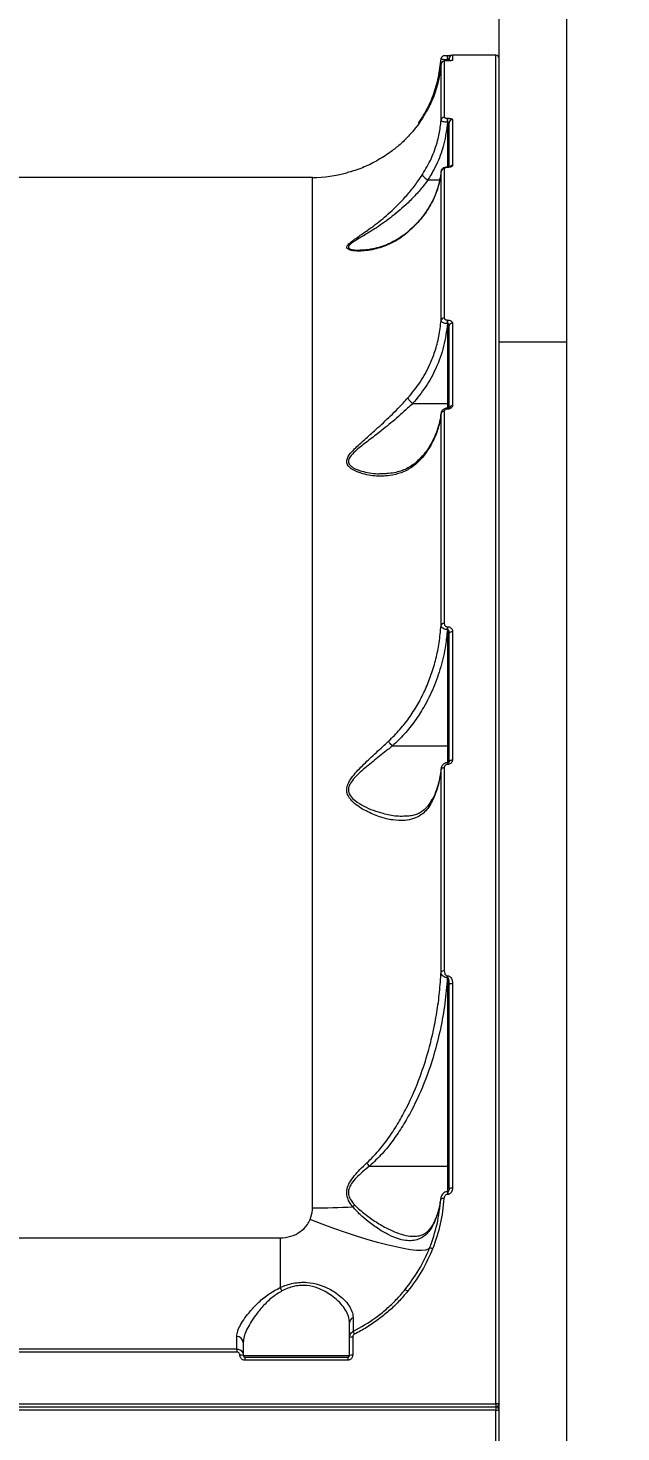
# Model space of a CAD drawing. Header units: millimetres. Extents: x -7735 to 7893, y -6545 to 6034.
# Drawn here: x -1654.5 to -1470.4, y -2176.6 to -1740.5 of the extents above; entities that cross this region are included whole.
import ezdxf

# ---------------------------------------------------------------- set-up
doc = ezdxf.new("R2010")
doc.units = ezdxf.units.MM
for name, color, linetype in [('DIKOM_ОБЪЕКТ', 7, 'Continuous'), ('DIKOM_РАЗМЕР_ЗОНА', 7, 'Continuous'), ('DIKOM_РАЗМЕР_ОБЪЕКТА', 7, 'Continuous')]:
    doc.layers.add(name, color=color, linetype=linetype)
doc.styles.add('style1', font='arial.ttf', dxfattribs={"width": 0.8})
doc.dimstyles.new('1-50', dxfattribs={"dimtxt": 300, "dimasz": 200, "dimexe": 100, "dimexo": 0, "dimgap": 100, "dimtad": 1, "dimtxsty": 'style1', "dimcen": 200, "dimclrd": 7, "dimclre": 7, "dimclrt": 7, "dimadec": 1, "dimazin": 2, "dimtfac": 1, "dimtmove": 0, "dimatfit": 2, "dimfxl": 0, "dimlwd": 25, "dimlwe": 18, "dimarcsym": 0})

# ---------------------------------------------------------------- blocks, each defined once
blk = doc.blocks.new('*D0')
at = {"layer": 'Defpoints', "color": 0, "transparency": 16777216}
for p in [(5893.22, 882.1), (-4595.74, 266.13), (5893.22, -5840.17)]:
    blk.add_point(p, dxfattribs=at)
at = {"layer": 'DIKOM_РАЗМЕР_ОБЪЕКТА', "color": 7, "lineweight": 18, "transparency": 16777216}
for p, q in [((5893.22, 882.1), (5893.22, -5940.17)), ((-4595.74, 266.13), (-4595.74, -5940.17))]:
    blk.add_line(p, q, dxfattribs=at)
at = {"layer": 'DIKOM_РАЗМЕР_ОБЪЕКТА', "color": 7, "lineweight": 25, "transparency": 16777216}
blk.add_line((-4395.74, -5840.17), (5693.22, -5840.17), dxfattribs=at)
at = {"layer": 'DIKOM_РАЗМЕР_ОБЪЕКТА', "color": 7, "transparency": 16777216}
for points in [[(-4395.74, -5806.84), (-4395.74, -5873.51), (-4595.74, -5840.17)], [(5693.22, -5806.84), (5693.22, -5873.51), (5893.22, -5840.17)]]:
    blk.add_solid(points, dxfattribs=at)
at = {"layer": 'DIKOM_РАЗМЕР_ОБЪЕКТА', "color": 7, "transparency": 16777216, "insert": (648.74, -5587), "char_height": 300, "attachment_point": 5, "style": 'style1'}
blk.add_mtext('10450', dxfattribs=at)
blk = doc.blocks.new('*D3')
at = {"layer": 'Defpoints', "color": 0, "transparency": 16777216}
for p in [(-6112.56, 266.13), (7893.22, 266.13), (7893.22, -6445.11)]:
    blk.add_point(p, dxfattribs=at)
at = {"layer": 'DIKOM_РАЗМЕР_ЗОНА', "color": 7, "lineweight": 18, "transparency": 16777216}
for p, q in [((-6112.56, 266.13), (-6112.56, -6545.11)), ((7893.22, 266.13), (7893.22, -6545.11))]:
    blk.add_line(p, q, dxfattribs=at)
at = {"layer": 'DIKOM_РАЗМЕР_ЗОНА', "color": 7, "lineweight": 25, "transparency": 16777216}
blk.add_line((-5912.56, -6445.11), (7693.22, -6445.11), dxfattribs=at)
at = {"layer": 'DIKOM_РАЗМЕР_ЗОНА', "color": 7, "transparency": 16777216}
for points in [[(-5912.56, -6411.77), (-5912.56, -6478.44), (-6112.56, -6445.11)], [(7693.22, -6411.77), (7693.22, -6478.44), (7893.22, -6445.11)]]:
    blk.add_solid(points, dxfattribs=at)
at = {"layer": 'DIKOM_РАЗМЕР_ЗОНА', "color": 7, "transparency": 16777216, "insert": (890.33, -6191.83), "char_height": 300, "attachment_point": 5, "style": 'style1'}
blk.add_mtext('13950', dxfattribs=at)

msp = doc.modelspace()

# ---------------------------------------------------------------- linework, layer by layer
at = {"layer": 'DIKOM_ОБЪЕКТ', "color": 7, "linetype": 'Continuous', "lineweight": 15}
for p, q in [((-1508.19, -1838.097), (-1508.19, -1732.058)), ((-1487.19, -1838.097), (-1487.19, -1732.058)), ((-1524.19, -1749.043), (-1524.223, -1749.043)), ((-1524.223, -1750.378), (-1524.223, -1749.043)), ((-1524.19, -1750.378), (-1524.19, -1749.043)), ((-1509.19, -1748.875), (-1522.69, -1748.875)), ((-1522.69, -1748.875), (-1522.69, -1750.471)), ((-1509.19, -2167.872), (-1509.19, -1748.875)), ((-1526.247, -1769.061), (-1526.247, -1751.67)), ((-1525.25, -1750.747), (-1525.25, -1768.177)), ((-1524.19, -1750.633), (-1524.294, -1750.633)), ((-1524.294, -1750.633), (-1524.294, -1750.637)), ((-1524.19, -1750.637), (-1524.294, -1750.637)), ((-1524.223, -1750.378), (-1524.258, -1750.632)), ((-1524.19, -1750.378), (-1524.223, -1750.378)), ((-1524.19, -1750.632), (-1524.19, -1750.378)), ((-1524.19, -1750.633), (-1524.19, -1750.637)), ((-1523.69, -1750.454), (-1523.69, -1749.875)), ((-1524.245, -1768.48), (-1524.19, -1768.48)), ((-1524.245, -1769.764), (-1524.245, -1768.48)), ((-1524.19, -1769.764), (-1524.245, -1769.764)), ((-1524.19, -1769.764), (-1524.19, -1768.48)), ((-1524.19, -1783.681), (-1524.19, -1769.764)), ((-1523.69, -1783.506), (-1523.69, -1769.889)), ((-1522.69, -1768.936), (-1522.69, -1783.138)), ((-1524.19, -1783.681), (-1524.27, -1783.681)), ((-1524.27, -1783.681), (-1524.27, -1783.764)), ((-1524.19, -1783.764), (-1524.27, -1783.764)), ((-1524.19, -1783.681), (-1524.19, -1783.764)), ((-1566.14, -1786.875), (-1936.24, -1786.875)), ((-1566.14, -2107.027), (-1566.14, -1786.875)), ((-1530.305, -1787.645), (-1526.675, -1787.645)), ((-1526.247, -1831.31), (-1526.247, -1785.024)), ((-1525.25, -1784.175), (-1525.25, -1830.563)), ((-1551.505, -1809.457), (-1551.35, -1809.46)), ((-1524.27, -1831.173), (-1524.19, -1831.173)), ((-1524.27, -1832.303), (-1524.27, -1831.173)), ((-1524.19, -1832.303), (-1524.19, -1831.173)), ((-1524.19, -1832.303), (-1524.27, -1832.303)), ((-1524.19, -1857.104), (-1524.19, -1832.303)), ((-1523.69, -1858.574), (-1523.69, -1832.915)), ((-1522.69, -1832.113), (-1522.69, -1857.833)), ((-1487.19, -1838.097), (-1508.19, -1838.097)), ((-1508.19, -2499.653), (-1508.19, -1838.097)), ((-1487.19, -2499.653), (-1487.19, -1838.097)), ((-1535.078, -1857.104), (-1524.19, -1857.104)), ((-1524.19, -1858.575), (-1524.19, -1857.104)), ((-1526.247, -1926.039), (-1526.247, -1860.208)), ((-1525.25, -1859.525), (-1525.25, -1925.502)), ((-1524.19, -1858.584), (-1524.245, -1858.584)), ((-1524.245, -1858.584), (-1524.245, -1858.846)), ((-1524.19, -1858.846), (-1524.245, -1858.846)), ((-1524.19, -1858.584), (-1524.19, -1858.846)), ((-1524.294, -1926.468), (-1524.19, -1926.468)), ((-1524.294, -1927.368), (-1524.294, -1926.468)), ((-1524.19, -1927.368), (-1524.294, -1927.368)), ((-1524.19, -1927.368), (-1524.19, -1926.468)), ((-1524.19, -1963.522), (-1524.19, -1927.368)), ((-1523.69, -1968.331), (-1523.69, -1928.563)), ((-1522.69, -1927.99), (-1522.69, -1967.853)), ((-1541.35, -1963.522), (-1524.19, -1963.522)), ((-1524.19, -1968.728), (-1524.19, -1963.522)), ((-1526.247, -2033.719), (-1526.247, -1970.68)), ((-1525.25, -1970.242), (-1525.25, -2033.42)), ((-1524.19, -1968.745), (-1524.223, -1968.745)), ((-1524.223, -1968.745), (-1524.223, -1969.269)), ((-1524.19, -1969.269), (-1524.223, -1969.269)), ((-1524.19, -1968.745), (-1524.19, -1969.269)), ((-1537.787, -1985.272), (-1537.588, -1985.275)), ((-1524.312, -2034.894), (-1524.19, -2034.894)), ((-1524.312, -2035.533), (-1524.312, -2034.894)), ((-1524.19, -2035.533), (-1524.312, -2035.533)), ((-1524.19, -2035.533), (-1524.19, -2034.894)), ((-1524.19, -2094.063), (-1524.19, -2035.533)), ((-1523.69, -2101.061), (-1523.69, -2037.574)), ((-1522.69, -2037.261), (-1522.69, -2100.899)), ((-1548.438, -2094.063), (-1524.19, -2094.063)), ((-1524.19, -2102.037), (-1524.19, -2094.063)), ((-1524.19, -2102.012), (-1524.278, -2102.012)), ((-1524.278, -2102.012), (-1524.278, -2102.855)), ((-1524.19, -2102.012), (-1524.19, -2102.855)), ((-1526.366, -2104.088), (-1526.53, -2105.112)), ((-1524.19, -2102.855), (-1524.278, -2102.855)), ((-1926.19, -2116.372), (-1576.19, -2116.372)), ((-1576.19, -2116.372), (-1576.19, -2131.781)), ((-1589.69, -2150.875), (-1589.69, -2147.017)), ((-1587.69, -2148.824), (-1587.69, -2152.875)), ((-1554.69, -2152.875), (-1554.69, -2147.262)), ((-1553.69, -2147.21), (-1553.69, -2152.837)), ((-1672.69, -2150.875), (-1589.69, -2150.875)), ((-1589.69, -2151.834), (-1672.69, -2151.834)), ((-1589.69, -2150.875), (-1589.69, -2151.834)), ((-1587.69, -2152.875), (-1554.69, -2152.875)), ((-1587.19, -2153.375), (-1587.19, -2154.34)), ((-1587.19, -2153.375), (-1555.19, -2153.375)), ((-1555.19, -2154.34), (-1587.19, -2154.34)), ((-1555.19, -2153.375), (-1555.19, -2154.34)), ((-1993.19, -2167.872), (-1509.19, -2167.872)), ((-1993.19, -2168.875), (-1509.19, -2168.875)), ((-1509.19, -2169.877), (-1993.19, -2169.877)), ((-1509.19, -2167.872), (-1509.19, -2168.875)), ((-1509.19, -2168.875), (-1509.19, -2169.877)), ((-1509.19, -2588.875), (-1509.19, -2169.877))]:
    msp.add_line(p, q, dxfattribs=at)
at = {"layer": 'DIKOM_ОБЪЕКТ', "color": 7, "linetype": 'Continuous', "lineweight": 15, "flags": 128}
for points in [[(-1526.247, -1750.003), (-1526.216, -1749.818), (-1526.158, -1749.657)], [(-1523.69, -1857.267), (-1523.7, -1857.235), (-1523.728, -1857.204), (-1523.775, -1857.176), (-1523.837, -1857.152), (-1523.912, -1857.132), (-1523.999, -1857.117), (-1524.093, -1857.107), (-1524.19, -1857.104)], [(-1523.69, -1928.563), (-1523.671, -1928.451), (-1523.614, -1928.344), (-1523.522, -1928.244), (-1523.397, -1928.157), (-1523.246, -1928.086), (-1523.073, -1928.033), (-1522.885, -1928), (-1522.69, -1927.99)], [(-1523.69, -1963.684), (-1523.7, -1963.653), (-1523.728, -1963.622), (-1523.775, -1963.594), (-1523.837, -1963.57), (-1523.912, -1963.55), (-1523.999, -1963.535), (-1524.093, -1963.525), (-1524.19, -1963.522)], [(-1526.247, -1970.68), (-1526.216, -1970.593), (-1526.152, -1970.51), (-1526.055, -1970.434), (-1525.931, -1970.368), (-1525.783, -1970.314), (-1525.616, -1970.274), (-1525.436, -1970.25), (-1525.25, -1970.242)], [(-1523.69, -1968.331), (-1523.671, -1968.238), (-1523.614, -1968.148), (-1523.522, -1968.066), (-1523.397, -1967.993), (-1523.246, -1967.934), (-1523.073, -1967.889), (-1522.885, -1967.862), (-1522.69, -1967.853)], [(-1523.69, -2037.574), (-1523.671, -2037.513), (-1523.614, -2037.454), (-1523.522, -2037.4), (-1523.397, -2037.352), (-1523.246, -2037.314), (-1523.073, -2037.285), (-1522.885, -2037.267), (-1522.69, -2037.261)], [(-1523.69, -2094.225), (-1523.7, -2094.193), (-1523.728, -2094.163), (-1523.775, -2094.135), (-1523.837, -2094.11), (-1523.912, -2094.09), (-1523.999, -2094.075), (-1524.093, -2094.066), (-1524.19, -2094.063)], [(-1529.797, -2119.491), (-1530.274, -2119.905), (-1531.113, -2120.169), (-1532.306, -2120.278), (-1533.839, -2120.233), (-1535.7, -2120.033), (-1537.868, -2119.68), (-1540.323, -2119.178), (-1543.04, -2118.532), (-1545.993, -2117.748), (-1549.153, -2116.834), (-1552.487, -2115.799), (-1555.964, -2114.653), (-1559.549, -2113.408), (-1563.206, -2112.075), (-1566.9, -2110.669)]]:
    msp.add_lwpolyline(points, dxfattribs=at)
at = {"layer": 'DIKOM_ОБЪЕКТ', "color": 7, "linetype": 'Continuous', "lineweight": 15}
for centre, radius, start, end in [((-1522.69, -1749.875), 1, 90, 180), ((-1509.19, -1749.875), 1, 0, 90), ((-1525.252, -1751.745), 0.998, 89.88849, 175.65986), ((-1522.691, -1751.469), 0.997, 89.92622, 114.59243), ((-1525.27, -1769.159), 0.982, 88.81384, 174.30428), ((-1522.714, -1769.913), 0.977, 88.63316, 178.56156), ((-1522.701, -1784.167), 1.03, 89.38299, 141.56835), ((-1566.14, -1746.875), 40, 270, 285.35913), ((-1525.286, -1785.143), 0.968, 87.85684, 172.95885), ((-1525.329, -1831.497), 0.937, 85.1518, 168.48712), ((-1522.779, -1833.026), 0.918, 84.41543, 173.02735), ((-1522.803, -1858.726), 0.9, 82.78485, 170.25457), ((-1525.353, -1860.444), 0.925, 83.58667, 165.19169), ((-1525.4, -1926.418), 0.928, 80.69739, 155.90658), ((-1525.452, -2034.559), 1.157, 79.94498, 133.43089), ((-1522.933, -2102.567), 1.685, 81.70509, 116.68531), ((-1566.022, -1870.566), 236.461, 269.97127, 272.99604), ((-1549.478, -2111.152), 6.107, 125.66319, 133.25102), ((-1525.702, -2106.1), 1.967, 79.88342, 109.29278), ((-1529.953, -2121.866), 2.381, 62.91463, 86.23397), ((-1582.551, -2135.734), 7.489, 22.8429, 31.85507), ((-1539.04, -2135.577), 3.544, 47.18096, 62.56243), ((-1552.93, -2142.829), 1.761, 111.13621, 178.16732), ((-1561.782, -2150.433), 9.571, 25.47767, 31.18116), ((-1589.598, -2148.926), 1.911, 3.05228, 92.75217), ((-1553.941, -2152.079), 4.876, 87.05361, 98.84219), ((-1588.44, -2159.394), 6.562, 83.44244, 92.18804), ((-1553.941, -2159.397), 6.565, 87.81333, 96.55567), ((-1508.967, -2283.761), 115.889, 89.6162, 90.11057), ((-1509.19, -2167.875), 1, 270, 0), ((-1509.19, -2169.875), 1, 0, 90), ((-1508.95, -2060.76), 109.118, 269.87409, 270.39914)]:
    msp.add_arc(centre, radius, start, end, dxfattribs=at)
for points, knots in [([(-1524.223, -1749.043), (-1524.332, -1749.043), (-1524.568, -1749.044), (-1524.901, -1749.05), (-1525.141, -1749.058), (-1525.282, -1749.068), (-1525.39, -1749.08), (-1525.534, -1749.11), (-1525.737, -1749.189), (-1525.981, -1749.359), (-1526.096, -1749.552), (-1526.158, -1749.656)], [0, 0, 0, 0, 0.12575411, 0.27307, 0.43621973, 0.54147109, 0.60550435, 0.65829897, 0.74114292, 0.86021336, 1, 1, 1, 1]), ([(-1523.161, -1749.03), (-1523.27, -1749.033), (-1523.506, -1749.039), (-1523.911, -1749.043), (-1524.165, -1749.043), (-1524.242, -1749.042)], [0, 0, 0, 0, 0.3735613, 0.8105676, 1, 1, 1, 1]), ([(-1526.247, -1751.67), (-1526.471, -1753.457), (-1526.921, -1757.055), (-1528.545, -1761.959), (-1530.953, -1767), (-1533.745, -1771.142), (-1536.928, -1774.704), (-1539.579, -1777.208), (-1541.57, -1778.697), (-1542.533, -1779.417)], [0, 0, 0, 0, 0.1738756, 0.3501421, 0.4880616, 0.6922781, 0.7971178, 0.9019408, 1, 1, 1, 1]), ([(-1529.006, -1762.12), (-1528.879, -1761.789), (-1528.082, -1759.71), (-1526.896, -1755.699), (-1526.466, -1751.926), (-1526.247, -1750.003)], [0, 0, 0, 0, 0.0849848, 0.5334652, 1, 1, 1, 1]), ([(-1524.223, -1750.378), (-1524.324, -1750.375), (-1524.659, -1750.363), (-1525.222, -1750.317), (-1525.79, -1750.229), (-1526.18, -1750.117), (-1526.225, -1750.041), (-1526.247, -1750.003)], [0, 0, 0, 0, 0.0942763, 0.3122744, 0.5411856, 0.7714082, 1, 1, 1, 1]), ([(-1524.294, -1750.634), (-1524.309, -1750.633), (-1524.453, -1750.632), (-1524.73, -1750.641), (-1525.098, -1750.668), (-1525.356, -1750.706), (-1525.639, -1750.795), (-1525.903, -1750.954), (-1526.118, -1751.214), (-1526.239, -1751.469), (-1526.234, -1751.631), (-1526.233, -1751.672)], [0, 0, 0, 0, 0.0169647, 0.1537165, 0.2948138, 0.4840682, 0.5892599, 0.7105771, 0.8262166, 0.9555395, 1, 1, 1, 1]), ([(-1524.294, -1750.637), (-1524.388, -1750.638), (-1524.577, -1750.64), (-1524.829, -1750.654), (-1525.039, -1750.675), (-1525.196, -1750.704), (-1525.247, -1750.73), (-1525.25, -1750.745), (-1525.25, -1750.747)], [0, 0, 0, 0, 0.1673625, 0.3344919, 0.5091274, 0.7130722, 0.9577337, 1, 1, 1, 1]), ([(-1523.065, -1750.564), (-1523.066, -1750.564), (-1523.067, -1750.565), (-1523.162, -1750.582), (-1523.376, -1750.605), (-1523.721, -1750.626), (-1524.063, -1750.635), (-1524.249, -1750.632), (-1524.31, -1750.631)], [0, 0, 0, 0, 0.07420389, 0.22651008, 0.44346721, 0.69487961, 0.90089525, 1, 1, 1, 1]), ([(-1523.69, -1750.001), (-1523.696, -1750.045), (-1523.708, -1750.131), (-1523.799, -1750.246), (-1523.923, -1750.327), (-1524.039, -1750.362), (-1524.121, -1750.376), (-1524.165, -1750.377), (-1524.19, -1750.378)], [0, 0, 0, 0, 0.2685937, 0.5228644, 0.7426288, 0.8691543, 0.9243093, 1, 1, 1, 1]), ([(-1522.69, -1750.471), (-1522.691, -1750.474), (-1522.695, -1750.496), (-1522.778, -1750.535), (-1523.031, -1750.579), (-1523.363, -1750.612), (-1523.754, -1750.633), (-1524.045, -1750.636), (-1524.19, -1750.637)], [0, 0, 0, 0, 0.0392367, 0.287243, 0.4951973, 0.6709947, 0.8353336, 1, 1, 1, 1]), ([(-1533.224, -1770.002), (-1532.688, -1769.201), (-1531.53, -1767.469), (-1530.115, -1764.775), (-1529.352, -1762.949), (-1529.006, -1762.12)], [0, 0, 0, 0, 0.3196842, 0.6909302, 1, 1, 1, 1]), ([(-1529.006, -1762.12), (-1529.009, -1762.128), (-1529.036, -1762.197), (-1529.036, -1762.309), (-1528.919, -1762.44), (-1528.883, -1762.479)], [0, 0, 0, 0, 0.0899182, 0.7255447, 1, 1, 1, 1]), ([(-1532.015, -1785.994), (-1531.037, -1784.326), (-1529.057, -1780.949), (-1527.357, -1775.934), (-1526.524, -1771.926), (-1526.319, -1769.805), (-1526.247, -1769.061)], [0, 0, 0, 0, 0.3181971, 0.643965, 0.8752494, 1, 1, 1, 1]), ([(-1524.245, -1769.764), (-1524.537, -1772.019), (-1525.086, -1776.26), (-1527.196, -1782.301), (-1529.261, -1785.85), (-1530.305, -1787.645)], [0, 0, 0, 0, 0.3593282, 0.6759007, 1, 1, 1, 1]), ([(-1524.245, -1769.764), (-1524.394, -1769.755), (-1524.768, -1769.735), (-1525.332, -1769.64), (-1525.838, -1769.478), (-1526.182, -1769.277), (-1526.226, -1769.133), (-1526.247, -1769.061)], [0, 0, 0, 0, 0.1423748, 0.357272, 0.571677, 0.7857439, 1, 1, 1, 1]), ([(-1525.25, -1768.177), (-1525.239, -1768.211), (-1525.217, -1768.279), (-1525.044, -1768.369), (-1524.79, -1768.438), (-1524.507, -1768.474), (-1524.32, -1768.478), (-1524.245, -1768.48)], [0, 0, 0, 0, 0.214306, 0.4284492, 0.6429199, 0.8577327, 1, 1, 1, 1]), ([(-1524.19, -1768.48), (-1524.08, -1768.482), (-1523.801, -1768.487), (-1523.379, -1768.542), (-1522.999, -1768.645), (-1522.74, -1768.782), (-1522.707, -1768.885), (-1522.69, -1768.936)], [0, 0, 0, 0, 0.1407655, 0.3552908, 0.5700258, 0.7849657, 1, 1, 1, 1]), ([(-1523.69, -1769.889), (-1523.696, -1769.874), (-1523.707, -1769.846), (-1523.793, -1769.808), (-1523.92, -1769.78), (-1524.061, -1769.766), (-1524.153, -1769.764), (-1524.19, -1769.764)], [0, 0, 0, 0, 0.21507626, 0.43008785, 0.64480154, 0.8592692, 1, 1, 1, 1]), ([(-1542.533, -1779.417), (-1543.968, -1780.351), (-1546.874, -1782.24), (-1550.652, -1783.886), (-1553.213, -1784.775), (-1554.558, -1785.179), (-1555.369, -1785.4), (-1555.487, -1785.431), (-1555.545, -1785.446)], [0, 0, 0, 0, 0.2845347, 0.5759908, 0.7446797, 0.8301067, 0.9180173, 1, 1, 1, 1]), ([(-1524.27, -1783.686), (-1524.311, -1783.685), (-1524.578, -1783.676), (-1525.112, -1783.766), (-1525.684, -1784.006), (-1526.07, -1784.418), (-1526.241, -1784.773), (-1526.231, -1784.984), (-1526.228, -1785.042)], [0, 0, 0, 0, 0.0432819, 0.2847766, 0.5764504, 0.7634491, 0.9348986, 1, 1, 1, 1]), ([(-1524.27, -1783.764), (-1524.377, -1783.769), (-1524.592, -1783.777), (-1524.879, -1783.843), (-1525.099, -1783.941), (-1525.229, -1784.058), (-1525.243, -1784.139), (-1525.25, -1784.175)], [0, 0, 0, 0, 0.2039462, 0.4079714, 0.6135123, 0.8265138, 1, 1, 1, 1]), ([(-1522.69, -1783.138), (-1522.701, -1783.193), (-1522.724, -1783.317), (-1522.927, -1783.495), (-1523.266, -1783.644), (-1523.702, -1783.745), (-1524.027, -1783.758), (-1524.19, -1783.764)], [0, 0, 0, 0, 0.1741872, 0.3896115, 0.5958261, 0.7978724, 1, 1, 1, 1]), ([(-1523.474, -1783.556), (-1523.474, -1783.555), (-1523.465, -1783.548), (-1523.503, -1783.573), (-1523.598, -1783.607), (-1523.774, -1783.65), (-1523.985, -1783.678), (-1524.131, -1783.678), (-1524.19, -1783.678)], [0, 0, 0, 0, 0.0116613, 0.1901823, 0.3681173, 0.594784, 0.834589, 1, 1, 1, 1]), ([(-1536.559, -1803.907), (-1537.388, -1804.57), (-1539.061, -1805.907), (-1542.361, -1807.735), (-1546.474, -1809.224), (-1550.518, -1809.814), (-1553.185, -1809.732), (-1554.528, -1809.472), (-1555.357, -1809.119), (-1555.675, -1808.537), (-1555.138, -1807.645), (-1553.534, -1806.358), (-1550.955, -1804.615), (-1547.364, -1802.096), (-1543.941, -1799.402), (-1540.861, -1796.614), (-1538.403, -1794.161), (-1535.876, -1791.319), (-1533.676, -1788.486), (-1532.476, -1786.685), (-1532.015, -1785.994)], [0, 0, 0, 0, 0.0563557, 0.1136138, 0.2103721, 0.3099848, 0.3619813, 0.3883034, 0.41534, 0.4457396, 0.4741009, 0.5167998, 0.5802338, 0.6452974, 0.7405616, 0.7897131, 0.8388472, 0.8993614, 0.9613626, 1, 1, 1, 1]), ([(-1530.312, -1787.643), (-1530.312, -1787.644), (-1530.779, -1788.297), (-1532.067, -1789.97), (-1534.359, -1792.615), (-1537.746, -1795.993), (-1541.973, -1799.516), (-1546.354, -1802.576), (-1550.175, -1804.888), (-1552.841, -1806.479), (-1554.569, -1807.657), (-1555.116, -1808.422), (-1554.949, -1808.791), (-1554.564, -1809.074), (-1553.938, -1809.291), (-1552.838, -1809.47), (-1551.968, -1809.461), (-1551.505, -1809.457)], [0, 0, 0, 0, 0.0000495, 0.0581814, 0.1514832, 0.2449098, 0.3930438, 0.5413884, 0.6385859, 0.7353935, 0.7971391, 0.8365735, 0.8697154, 0.8788044, 0.9172685, 0.9559978, 1, 1, 1, 1]), ([(-1526.247, -1785.024), (-1526.518, -1786.769), (-1527.068, -1790.305), (-1529.293, -1795.273), (-1532.375, -1799.915), (-1535.153, -1802.565), (-1536.559, -1803.907)], [0, 0, 0, 0, 0.2536079, 0.5139767, 0.7539721, 1, 1, 1, 1]), ([(-1532.015, -1785.994), (-1532.015, -1786.007), (-1532.015, -1786.059), (-1531.97, -1786.209), (-1531.785, -1786.491), (-1531.397, -1786.881), (-1530.887, -1787.289), (-1530.503, -1787.525), (-1530.312, -1787.643)], [0, 0, 0, 0, 0.03809269, 0.14919396, 0.36190038, 0.57461737, 0.78728901, 1, 1, 1, 1]), ([(-1530.305, -1787.645), (-1530.306, -1787.645), (-1530.309, -1787.645), (-1530.311, -1787.644), (-1530.312, -1787.643)], [0, 0, 0, 0, 0.6121935, 1, 1, 1, 1]), ([(-1526.278, -1784.98), (-1526.327, -1785.522), (-1526.458, -1786.984), (-1526.776, -1788.561), (-1527.125, -1789.573), (-1527.165, -1789.69)], [0, 0, 0, 0, 0.3429054, 0.9244267, 1, 1, 1, 1]), ([(-1527.165, -1789.69), (-1527.412, -1790.474), (-1527.943, -1792.158), (-1529.13, -1794.667), (-1530.628, -1797.194), (-1532.413, -1799.595), (-1534.323, -1801.758), (-1535.758, -1803.047), (-1536.413, -1803.635)], [0, 0, 0, 0, 0.15465561, 0.33226534, 0.50856982, 0.68230058, 0.85509448, 1, 1, 1, 1]), ([(-1536.428, -1803.629), (-1536.589, -1803.778), (-1537.351, -1804.483), (-1538.836, -1805.533), (-1540.906, -1806.788), (-1543.155, -1807.832), (-1545.569, -1808.665), (-1547.935, -1809.209), (-1549.967, -1809.481), (-1551.044, -1809.487), (-1551.513, -1809.49)], [0, 0, 0, 0, 0.035088, 0.1658669, 0.304709, 0.4517846, 0.6063998, 0.7696317, 0.8998157, 1, 1, 1, 1]), ([(-1536.559, -1803.907), (-1536.544, -1803.866), (-1536.509, -1803.763), (-1536.437, -1803.695), (-1536.394, -1803.654)], [0, 0, 0, 0, 0.3980621, 1, 1, 1, 1]), ([(-1536.559, -1855.385), (-1535.236, -1853.782), (-1532.559, -1850.538), (-1529.898, -1845.593), (-1528.024, -1840.793), (-1526.787, -1836.232), (-1526.428, -1832.958), (-1526.247, -1831.31)], [0, 0, 0, 0, 0.2308631, 0.4671738, 0.6265695, 0.8119925, 1, 1, 1, 1]), ([(-1524.27, -1832.303), (-1524.387, -1832.296), (-1524.723, -1832.276), (-1525.266, -1832.161), (-1525.798, -1831.937), (-1526.17, -1831.638), (-1526.222, -1831.419), (-1526.247, -1831.31)], [0, 0, 0, 0, 0.1131563, 0.3259346, 0.5479731, 0.775437, 1, 1, 1, 1]), ([(-1525.25, -1830.563), (-1525.239, -1830.634), (-1525.216, -1830.777), (-1525.034, -1830.966), (-1524.769, -1831.103), (-1524.497, -1831.166), (-1524.328, -1831.171), (-1524.27, -1831.173)], [0, 0, 0, 0, 0.2288155, 0.4578685, 0.6785485, 0.8883903, 1, 1, 1, 1]), ([(-1524.19, -1831.173), (-1524.103, -1831.176), (-1523.846, -1831.184), (-1523.429, -1831.281), (-1523.022, -1831.493), (-1522.744, -1831.783), (-1522.708, -1832.003), (-1522.69, -1832.113)], [0, 0, 0, 0, 0.10827004, 0.32043637, 0.54305197, 0.77157795, 1, 1, 1, 1]), ([(-1524.27, -1832.303), (-1524.575, -1834.659), (-1525.195, -1839.438), (-1527.61, -1846.016), (-1530.849, -1852.028), (-1533.657, -1855.399), (-1535.078, -1857.104)], [0, 0, 0, 0, 0.2606925, 0.5287038, 0.7616316, 1, 1, 1, 1]), ([(-1523.69, -1832.915), (-1523.696, -1832.844), (-1523.707, -1832.705), (-1523.796, -1832.519), (-1523.92, -1832.388), (-1524.033, -1832.331), (-1524.118, -1832.308), (-1524.161, -1832.305), (-1524.19, -1832.303)], [0, 0, 0, 0, 0.2552432, 0.4988266, 0.7167429, 0.8616275, 0.9070774, 1, 1, 1, 1]), ([(-1532.015, -1873.839), (-1532.542, -1874.436), (-1533.607, -1875.641), (-1535.804, -1877.323), (-1538.652, -1878.752), (-1542.511, -1879.686), (-1546.137, -1879.755), (-1549.331, -1879.295), (-1551.818, -1878.612), (-1553.969, -1877.636), (-1555.106, -1876.558), (-1555.531, -1875.644), (-1555.613, -1874.778), (-1554.994, -1873.298), (-1553.238, -1871.249), (-1550.387, -1868.662), (-1546.625, -1865.35), (-1542.422, -1861.489), (-1538.939, -1857.991), (-1537.055, -1855.929), (-1536.559, -1855.385)], [0, 0, 0, 0, 0.0440614, 0.0889567, 0.1624862, 0.2382048, 0.3352448, 0.3852636, 0.4352597, 0.4935515, 0.5321352, 0.5402084, 0.5665598, 0.5927396, 0.6382718, 0.7076002, 0.7787229, 0.8710021, 0.9660339, 1, 1, 1, 1]), ([(-1535.08, -1857.104), (-1535.081, -1857.104), (-1535.583, -1857.606), (-1537.587, -1859.5), (-1541.209, -1862.702), (-1545.583, -1866.226), (-1549.578, -1869.217), (-1552.527, -1871.559), (-1554.415, -1873.415), (-1555.085, -1874.754), (-1555.011, -1875.43), (-1554.841, -1875.821), (-1554.546, -1876.352), (-1553.321, -1877.308), (-1550.312, -1878.381), (-1547.162, -1879.034), (-1544.986, -1878.893), (-1544.477, -1878.86)], [0, 0, 0, 0, 0.0000237, 0.0498783, 0.187781, 0.3258976, 0.4282636, 0.53026, 0.5938305, 0.6289822, 0.6634494, 0.6639102, 0.6747488, 0.7279256, 0.8113278, 0.9558376, 1, 1, 1, 1]), ([(-1536.559, -1855.385), (-1536.544, -1855.422), (-1536.501, -1855.529), (-1536.35, -1855.787), (-1536.044, -1856.183), (-1535.591, -1856.665), (-1535.251, -1856.957), (-1535.08, -1857.104)], [0, 0, 0, 0, 0.0873203, 0.2536115, 0.5024291, 0.7512124, 1, 1, 1, 1]), ([(-1535.078, -1857.104), (-1535.078, -1857.104), (-1535.079, -1857.104), (-1535.08, -1857.104), (-1535.08, -1857.104), (-1535.08, -1857.104)], [0, 0, 0, 0, 0.4724941, 0.8401046, 1, 1, 1, 1]), ([(-1522.69, -1857.833), (-1522.707, -1857.947), (-1522.74, -1858.174), (-1522.999, -1858.478), (-1523.379, -1858.707), (-1523.801, -1858.829), (-1524.08, -1858.841), (-1524.19, -1858.846)], [0, 0, 0, 0, 0.2150274, 0.4299438, 0.6447121, 0.8592299, 1, 1, 1, 1]), ([(-1526.247, -1860.208), (-1526.489, -1861.763), (-1526.979, -1864.913), (-1528.708, -1868.912), (-1530.496, -1871.871), (-1531.595, -1873.295), (-1532.015, -1873.839)], [0, 0, 0, 0, 0.3247103, 0.6574779, 0.8690055, 1, 1, 1, 1]), ([(-1526.343, -1860.197), (-1526.377, -1860.599), (-1526.484, -1861.888), (-1527, -1864.047), (-1527.872, -1866.648), (-1529.073, -1869.177), (-1530.403, -1871.42), (-1531.461, -1872.763), (-1531.91, -1873.334)], [0, 0, 0, 0, 0.0872981, 0.2802024, 0.4735006, 0.6663148, 0.8580728, 1, 1, 1, 1]), ([(-1524.244, -1858.584), (-1524.245, -1858.584), (-1524.502, -1858.556), (-1525.011, -1858.676), (-1525.64, -1858.99), (-1526.053, -1859.468), (-1526.254, -1859.916), (-1526.229, -1860.179), (-1526.222, -1860.252)], [0, 0, 0, 0, 0.0003619, 0.259971, 0.504632, 0.7217672, 0.9227054, 1, 1, 1, 1]), ([(-1524.245, -1858.846), (-1524.32, -1858.849), (-1524.507, -1858.858), (-1524.79, -1858.94), (-1525.044, -1859.093), (-1525.217, -1859.296), (-1525.239, -1859.449), (-1525.25, -1859.525)], [0, 0, 0, 0, 0.1422602, 0.3570817, 0.5715213, 0.785703, 1, 1, 1, 1]), ([(-1523.655, -1858.433), (-1523.655, -1858.433), (-1523.654, -1858.434), (-1523.72, -1858.482), (-1523.836, -1858.533), (-1524, -1858.576), (-1524.128, -1858.581), (-1524.191, -1858.583)], [0, 0, 0, 0, 0.1889788, 0.3907976, 0.581487, 0.7925508, 1, 1, 1, 1]), ([(-1531.993, -1873.228), (-1532.129, -1873.409), (-1532.688, -1874.145), (-1533.792, -1875.22), (-1535.312, -1876.445), (-1536.976, -1877.422), (-1538.811, -1878.146), (-1540.872, -1878.665), (-1542.771, -1878.94), (-1544.011, -1878.927), (-1544.465, -1878.922)], [0, 0, 0, 0, 0.0419939, 0.17138, 0.3065134, 0.4458294, 0.5884268, 0.7372948, 0.9039283, 1, 1, 1, 1]), ([(-1532.015, -1873.839), (-1532.015, -1873.813), (-1532.014, -1873.71), (-1531.989, -1873.534), (-1531.899, -1873.431), (-1531.851, -1873.378)], [0, 0, 0, 0, 0.1413164, 0.5534107, 1, 1, 1, 1]), ([(-1542.533, -1962.018), (-1541.327, -1960.831), (-1538.9, -1958.44), (-1535.851, -1954.444), (-1533.209, -1950.232), (-1531.01, -1945.844), (-1529.186, -1941.225), (-1527.775, -1936.427), (-1526.718, -1931.343), (-1526.409, -1927.856), (-1526.247, -1926.039)], [0, 0, 0, 0, 0.1236848, 0.2488953, 0.368954, 0.4907448, 0.6125471, 0.7380572, 0.8635722, 1, 1, 1, 1]), ([(-1524.294, -1927.368), (-1524.458, -1929.026), (-1524.845, -1932.929), (-1526.231, -1938.984), (-1528.478, -1945.416), (-1531.243, -1951.007), (-1534.334, -1955.796), (-1537.537, -1959.872), (-1540.082, -1962.305), (-1541.354, -1963.521)], [0, 0, 0, 0, 0.1234093, 0.2903393, 0.4577856, 0.6246125, 0.7465461, 0.8732961, 1, 1, 1, 1]), ([(-1524.294, -1927.368), (-1524.386, -1927.362), (-1524.692, -1927.343), (-1525.184, -1927.221), (-1525.709, -1926.956), (-1526.097, -1926.582), (-1526.234, -1926.252), (-1526.245, -1926.069), (-1526.247, -1926.039)], [0, 0, 0, 0, 0.08921276, 0.29366146, 0.48961229, 0.71639397, 0.95458439, 1, 1, 1, 1]), ([(-1525.25, -1925.502), (-1525.234, -1925.641), (-1525.206, -1925.887), (-1525.001, -1926.184), (-1524.744, -1926.376), (-1524.494, -1926.46), (-1524.34, -1926.466), (-1524.294, -1926.468)], [0, 0, 0, 0, 0.3025789, 0.5346203, 0.7254106, 0.9170966, 1, 1, 1, 1]), ([(-1524.19, -1926.468), (-1524.12, -1926.471), (-1523.878, -1926.481), (-1523.483, -1926.617), (-1523.074, -1926.93), (-1522.758, -1927.398), (-1522.714, -1927.78), (-1522.69, -1927.99)], [0, 0, 0, 0, 0.0796232, 0.2756901, 0.4707403, 0.7105301, 1, 1, 1, 1]), ([(-1523.69, -1928.563), (-1523.698, -1928.401), (-1523.711, -1928.115), (-1523.809, -1927.755), (-1523.923, -1927.535), (-1524.03, -1927.425), (-1524.11, -1927.376), (-1524.167, -1927.37), (-1524.19, -1927.368)], [0, 0, 0, 0, 0.3509614, 0.6182906, 0.8028755, 0.8793156, 0.9492541, 1, 1, 1, 1]), ([(-1529.006, -1980.677), (-1529.25, -1981.143), (-1529.841, -1982.271), (-1530.999, -1983.74), (-1532.66, -1985.168), (-1534.8, -1986.214), (-1537.715, -1986.792), (-1541.253, -1986.635), (-1545.356, -1985.626), (-1548.881, -1984.137), (-1551.654, -1982.527), (-1553.532, -1981.078), (-1554.914, -1979.513), (-1555.602, -1977.847), (-1555.53, -1976.11), (-1554.682, -1974.263), (-1553.304, -1972.417), (-1551.014, -1969.912), (-1547.813, -1966.865), (-1544.732, -1964.035), (-1542.981, -1962.43), (-1542.533, -1962.018)], [0, 0, 0, 0, 0.0311474, 0.0753848, 0.1207359, 0.1821165, 0.2453876, 0.3302596, 0.4176091, 0.5065779, 0.5523797, 0.5980991, 0.6383967, 0.6670921, 0.6962038, 0.7286725, 0.7668121, 0.8059869, 0.8877648, 0.9712472, 1, 1, 1, 1]), ([(-1541.354, -1963.521), (-1541.508, -1963.359), (-1541.816, -1963.035), (-1542.191, -1962.556), (-1542.417, -1962.221), (-1542.506, -1962.066), (-1542.533, -1962.018)], [0, 0, 0, 0, 0.3252689, 0.6505527, 0.8925571, 1, 1, 1, 1]), ([(-1541.35, -1963.522), (-1541.822, -1963.896), (-1543.638, -1965.34), (-1546.878, -1967.867), (-1550.197, -1970.616), (-1552.642, -1972.861), (-1554.077, -1974.504), (-1554.951, -1976.093), (-1555.05, -1977.165), (-1554.892, -1978.105), (-1554.334, -1979.239), (-1552.675, -1980.781), (-1550.248, -1982.296), (-1547.289, -1983.559), (-1543.849, -1984.597), (-1540.634, -1985.326), (-1538.539, -1985.287), (-1537.787, -1985.272)], [0, 0, 0, 0, 0.0410616, 0.158291, 0.2754214, 0.3287895, 0.3818864, 0.4245557, 0.455802, 0.46197, 0.4993755, 0.5538727, 0.6383785, 0.7234481, 0.8083963, 0.9311829, 1, 1, 1, 1]), ([(-1541.354, -1963.521), (-1541.353, -1963.521), (-1541.353, -1963.522), (-1541.352, -1963.522), (-1541.351, -1963.522), (-1541.35, -1963.522)], [0, 0, 0, 0, 0.28881689, 0.67297927, 1, 1, 1, 1]), ([(-1526.247, -1970.68), (-1526.466, -1972.266), (-1526.896, -1975.378), (-1528.082, -1978.688), (-1528.879, -1980.403), (-1529.006, -1980.677)], [0, 0, 0, 0, 0.4665375, 0.9150155, 1, 1, 1, 1]), ([(-1526.255, -1970.563), (-1526.259, -1970.646), (-1526.3, -1971.683), (-1526.67, -1973.664), (-1527.411, -1976.473), (-1528.195, -1978.637), (-1528.818, -1979.83), (-1528.976, -1980.133)], [0, 0, 0, 0, 0.02557031, 0.31770149, 0.60984991, 0.90118799, 1, 1, 1, 1]), ([(-1524.223, -1968.757), (-1524.268, -1968.754), (-1524.554, -1968.729), (-1525.087, -1968.895), (-1525.716, -1969.31), (-1526.121, -1969.942), (-1526.296, -1970.455), (-1526.248, -1970.709), (-1526.247, -1970.715)], [0, 0, 0, 0, 0.0419394, 0.2718029, 0.5073139, 0.7485528, 0.9944158, 1, 1, 1, 1]), ([(-1524.223, -1969.269), (-1524.332, -1969.279), (-1524.55, -1969.299), (-1524.842, -1969.449), (-1525.075, -1969.673), (-1525.224, -1969.949), (-1525.242, -1970.149), (-1525.25, -1970.242)], [0, 0, 0, 0, 0.1951431, 0.3901061, 0.5932519, 0.8110962, 1, 1, 1, 1]), ([(-1523.708, -1968.36), (-1523.711, -1968.408), (-1523.715, -1968.494), (-1523.821, -1968.619), (-1523.952, -1968.7), (-1524.084, -1968.739), (-1524.203, -1968.748), (-1524.272, -1968.738), (-1524.301, -1968.734)], [0, 0, 0, 0, 0.30528216, 0.53917591, 0.69569035, 0.81574016, 0.92170863, 1, 1, 1, 1]), ([(-1522.69, -1967.853), (-1522.702, -1967.988), (-1522.728, -1968.277), (-1522.941, -1968.679), (-1523.28, -1969.007), (-1523.71, -1969.227), (-1524.03, -1969.255), (-1524.19, -1969.269)], [0, 0, 0, 0, 0.18903051, 0.40453196, 0.60687917, 0.80337706, 1, 1, 1, 1]), ([(-1529.064, -1980.018), (-1529.106, -1980.111), (-1529.396, -1980.748), (-1530.037, -1981.727), (-1530.989, -1982.925), (-1532.068, -1983.873), (-1533.243, -1984.574), (-1534.66, -1985.05), (-1536.119, -1985.348), (-1537.142, -1985.368), (-1537.608, -1985.377)], [0, 0, 0, 0, 0.0226479, 0.1554105, 0.2918291, 0.4318031, 0.5758106, 0.7272773, 0.8756533, 1, 1, 1, 1]), ([(-1529.006, -1980.677), (-1529.009, -1980.657), (-1529.036, -1980.496), (-1529.044, -1980.301), (-1528.95, -1980.178), (-1528.934, -1980.157)], [0, 0, 0, 0, 0.1051137, 0.8487804, 1, 1, 1, 1]), ([(-1549.287, -2093.063), (-1548.033, -2091.812), (-1545.512, -2089.296), (-1542.309, -2085.058), (-1539.442, -2080.611), (-1536.061, -2074.395), (-1532.908, -2067.041), (-1530.353, -2059.123), (-1528.68, -2052.474), (-1527.501, -2046.295), (-1526.643, -2040.039), (-1526.379, -2035.826), (-1526.247, -2033.719)], [0, 0, 0, 0, 0.0803036, 0.1615651, 0.2421431, 0.3227405, 0.4866052, 0.6103979, 0.7072117, 0.8040251, 0.9020134, 1, 1, 1, 1]), ([(-1524.312, -2035.533), (-1524.526, -2038.191), (-1524.953, -2043.508), (-1526.365, -2051.458), (-1528.34, -2059.355), (-1531.219, -2067.891), (-1534.527, -2075.288), (-1538.067, -2081.524), (-1541.096, -2086.016), (-1544.478, -2090.285), (-1547.119, -2092.798), (-1548.446, -2094.06)], [0, 0, 0, 0, 0.1245773, 0.2491567, 0.3764176, 0.5036661, 0.6677226, 0.7510856, 0.8344256, 0.9167825, 1, 1, 1, 1]), ([(-1524.312, -2035.533), (-1524.436, -2035.523), (-1524.707, -2035.502), (-1525.141, -2035.359), (-1525.58, -2035.094), (-1525.996, -2034.644), (-1526.21, -2034.159), (-1526.239, -2033.822), (-1526.247, -2033.719)], [0, 0, 0, 0, 0.1132737, 0.2470863, 0.4204006, 0.6073998, 0.8801475, 1, 1, 1, 1]), ([(-1525.25, -2033.42), (-1525.226, -2033.697), (-1525.192, -2034.095), (-1524.948, -2034.542), (-1524.734, -2034.761), (-1524.513, -2034.877), (-1524.374, -2034.889), (-1524.312, -2034.894)], [0, 0, 0, 0, 0.4370775, 0.6288254, 0.7908713, 0.9060726, 1, 1, 1, 1]), ([(-1524.19, -2034.894), (-1524.092, -2034.903), (-1523.873, -2034.924), (-1523.524, -2035.112), (-1523.175, -2035.47), (-1522.82, -2036.141), (-1522.697, -2036.778), (-1522.691, -2037.208), (-1522.69, -2037.261)], [0, 0, 0, 0, 0.0927719, 0.2061554, 0.369268, 0.5724205, 0.9471234, 1, 1, 1, 1]), ([(-1523.69, -2037.574), (-1523.702, -2037.208), (-1523.718, -2036.683), (-1523.845, -2036.059), (-1523.953, -2035.751), (-1524.058, -2035.592), (-1524.135, -2035.543), (-1524.17, -2035.533), (-1524.187, -2035.533), (-1524.19, -2035.533)], [0, 0, 0, 0, 0.502835, 0.7219673, 0.8722001, 0.9515182, 0.9758068, 0.9961827, 1, 1, 1, 1]), ([(-1553.663, -2106.704), (-1554.137, -2106.065), (-1554.964, -2104.954), (-1555.609, -2103.006), (-1555.515, -2101.036), (-1554.634, -2099.001), (-1553.202, -2097.028), (-1551.367, -2095.013), (-1550.014, -2093.745), (-1549.287, -2093.063)], [0, 0, 0, 0, 0.1507902, 0.2625413, 0.3758321, 0.5043731, 0.6581162, 0.8160056, 1, 1, 1, 1]), ([(-1548.446, -2094.06), (-1548.597, -2093.899), (-1548.871, -2093.606), (-1549.144, -2093.259), (-1549.264, -2093.093), (-1549.287, -2093.063)], [0, 0, 0, 0, 0.49943425, 0.9073135, 1, 1, 1, 1]), ([(-1548.438, -2094.063), (-1549.202, -2094.673), (-1550.597, -2095.788), (-1552.535, -2097.562), (-1554.025, -2099.31), (-1554.92, -2101.03), (-1555.049, -2102.241), (-1554.918, -2103.326), (-1554.386, -2104.675), (-1553.535, -2105.632), (-1553.039, -2106.19)], [0, 0, 0, 0, 0.19206759, 0.3511807, 0.50949004, 0.63443666, 0.71865484, 0.74209259, 0.84959697, 1, 1, 1, 1]), ([(-1548.446, -2094.06), (-1548.446, -2094.061), (-1548.444, -2094.062), (-1548.441, -2094.063), (-1548.439, -2094.063), (-1548.438, -2094.063)], [0, 0, 0, 0, 0.2923199, 0.6823305, 1, 1, 1, 1]), ([(-1524.277, -2102.031), (-1524.452, -2102.039), (-1524.836, -2102.056), (-1525.378, -2102.343), (-1525.863, -2102.808), (-1526.221, -2103.463), (-1526.358, -2104.032), (-1526.356, -2104.36), (-1526.356, -2104.411)], [0, 0, 0, 0, 0.1487585, 0.3249842, 0.5085032, 0.718394, 0.9564053, 1, 1, 1, 1]), ([(-1523.693, -2101.062), (-1523.692, -2101.073), (-1523.677, -2101.27), (-1523.757, -2101.576), (-1523.937, -2101.871), (-1524.078, -2101.984), (-1524.16, -2102.012), (-1524.204, -2102.013), (-1524.224, -2102.008), (-1524.232, -2102.007)], [0, 0, 0, 0, 0.0278298, 0.4986859, 0.7633206, 0.8961867, 0.9488126, 0.981227, 1, 1, 1, 1]), ([(-1522.69, -2100.899), (-1522.704, -2101.104), (-1522.735, -2101.547), (-1522.99, -2102.139), (-1523.366, -2102.565), (-1523.772, -2102.81), (-1524.051, -2102.84), (-1524.19, -2102.855)], [0, 0, 0, 0, 0.2267871, 0.4920106, 0.6959537, 0.8477448, 1, 1, 1, 1]), ([(-1528.176, -2111.132), (-1528.489, -2111.809), (-1529.124, -2113.183), (-1530.326, -2114.784), (-1531.714, -2116.028), (-1533.337, -2116.878), (-1535.193, -2117.294), (-1537.356, -2117.235), (-1539.781, -2116.65), (-1542.569, -2115.469), (-1545.637, -2113.687), (-1548.631, -2111.5), (-1551.377, -2109.189), (-1552.897, -2107.536), (-1553.663, -2106.704)], [0, 0, 0, 0, 0.066891, 0.1355753, 0.2055399, 0.2771141, 0.3560566, 0.4367286, 0.5280163, 0.6212585, 0.7279988, 0.8370981, 0.917981, 1, 1, 1, 1]), ([(-1553.039, -2106.19), (-1551.987, -2107.162), (-1549.859, -2109.128), (-1546.377, -2111.508), (-1542.842, -2113.577), (-1539.494, -2115.016), (-1536.646, -2115.832), (-1535.069, -2115.843), (-1534.388, -2115.848)], [0, 0, 0, 0, 0.1706275, 0.3452027, 0.5293891, 0.7176788, 0.8782021, 1, 1, 1, 1]), ([(-1529.797, -2119.491), (-1528.93, -2117.043), (-1527.175, -2112.086), (-1526.628, -2106.88), (-1526.352, -2104.244)], [0, 0, 0, 0, 0.4937334, 1, 1, 1, 1]), ([(-1525.356, -2104.164), (-1525.629, -2106.791), (-1526.181, -2112.112), (-1527.965, -2117.181), (-1528.869, -2119.746)], [0, 0, 0, 0, 0.4937916, 1, 1, 1, 1]), ([(-1526.352, -2104.244), (-1526.538, -2105.404), (-1526.914, -2107.736), (-1527.754, -2109.996), (-1528.176, -2111.132)], [0, 0, 0, 0, 0.497323, 1, 1, 1, 1]), ([(-1526.53, -2105.112), (-1526.591, -2105.524), (-1526.788, -2106.868), (-1527.322, -2108.771), (-1527.924, -2110.23), (-1528.154, -2110.788)], [0, 0, 0, 0, 0.2137898, 0.6991185, 1, 1, 1, 1]), ([(-1524.278, -2102.855), (-1524.342, -2102.86), (-1524.505, -2102.873), (-1524.771, -2102.997), (-1525.056, -2103.263), (-1525.284, -2103.669), (-1525.332, -2103.998), (-1525.356, -2104.164)], [0, 0, 0, 0, 0.10334285, 0.2624217, 0.46114582, 0.7281576, 1, 1, 1, 1]), ([(-1576.19, -2116.372), (-1575.077, -2116.275), (-1572.871, -2116.083), (-1569.921, -2114.567), (-1567.916, -2112.643), (-1567.167, -2111.188), (-1566.9, -2110.669)], [0, 0, 0, 0, 0.2885645, 0.5716292, 0.8470412, 1, 1, 1, 1]), ([(-1566.9, -2110.669), (-1566.572, -2109.688), (-1566.209, -2108.605), (-1566.144, -2107.363), (-1566.142, -2107.142), (-1566.14, -2107.027)], [0, 0, 0, 0, 0.8217513, 0.90786825, 1, 1, 1, 1]), ([(-1528.118, -2110.787), (-1528.323, -2111.244), (-1528.745, -2112.187), (-1529.495, -2113.338), (-1530.329, -2114.308), (-1531.231, -2115.039), (-1532.264, -2115.566), (-1533.301, -2115.87), (-1534.082, -2115.886), (-1534.399, -2115.892)], [0, 0, 0, 0, 0.1271864, 0.261918, 0.4036281, 0.5495845, 0.7049924, 0.8798937, 1, 1, 1, 1]), ([(-1528.106, -2110.811), (-1528.12, -2110.832), (-1528.174, -2110.91), (-1528.177, -2111.027), (-1528.176, -2111.116), (-1528.176, -2111.132)], [0, 0, 0, 0, 0.2274404, 0.8583185, 1, 1, 1, 1]), ([(-1537.407, -2132.432), (-1535.908, -2130.441), (-1532.874, -2126.411), (-1530.83, -2121.815), (-1529.797, -2119.491)], [0, 0, 0, 0, 0.4941636, 1, 1, 1, 1]), ([(-1528.869, -2119.746), (-1529.897, -2122.069), (-1531.976, -2126.768), (-1535.068, -2130.892), (-1536.631, -2132.978)], [0, 0, 0, 0, 0.4941706, 1, 1, 1, 1]), ([(-1589.69, -2147.017), (-1589.626, -2146.462), (-1589.497, -2145.35), (-1588.571, -2143.373), (-1587.223, -2141.252), (-1585.339, -2138.873), (-1582.877, -2136.307), (-1579.849, -2133.711), (-1577.381, -2132.409), (-1576.19, -2131.781)], [0, 0, 0, 0, 0.1316598, 0.2634896, 0.3951436, 0.526877, 0.6882978, 0.8495365, 1, 1, 1, 1]), ([(-1575.65, -2132.826), (-1576.716, -2133.49), (-1578.956, -2134.886), (-1581.633, -2137.599), (-1583.816, -2140.284), (-1585.49, -2142.772), (-1586.689, -2144.993), (-1587.517, -2147.067), (-1587.632, -2148.239), (-1587.69, -2148.824)], [0, 0, 0, 0, 0.146379, 0.307584, 0.4690118, 0.6020983, 0.735111, 0.8676424, 1, 1, 1, 1]), ([(-1576.19, -2131.781), (-1575.547, -2131.512), (-1574.245, -2130.966), (-1572.156, -2130.408), (-1569.979, -2130.115), (-1567.234, -2130.146), (-1564.388, -2130.748), (-1561.677, -2131.827), (-1559.357, -2133.106), (-1557.235, -2134.673), (-1555.475, -2136.449), (-1554.244, -2138.279), (-1553.641, -2139.865), (-1553.586, -2140.824), (-1553.565, -2141.187)], [0, 0, 0, 0, 0.0603691, 0.1220474, 0.1825852, 0.2452048, 0.3548644, 0.4358122, 0.5191054, 0.6213408, 0.7266014, 0.8297214, 0.9355802, 1, 1, 1, 1]), ([(-1554.69, -2142.773), (-1554.712, -2142.393), (-1554.768, -2141.404), (-1555.331, -2139.744), (-1556.467, -2137.843), (-1558.116, -2135.963), (-1560.067, -2134.324), (-1562.241, -2132.955), (-1564.738, -2131.803), (-1567.337, -2131.157), (-1569.781, -2131.09), (-1571.122, -2131.262), (-1572.48, -2131.556), (-1573.861, -2131.971), (-1575.048, -2132.539), (-1575.65, -2132.826)], [0, 0, 0, 0, 0.0653879, 0.1703683, 0.2779426, 0.3818105, 0.4884118, 0.5695633, 0.6527977, 0.7604187, 0.815163, 0.8718863, 0.8800451, 0.9392022, 1, 1, 1, 1]), ([(-1553.594, -2145.478), (-1551.186, -2144.117), (-1547.538, -2142.055), (-1543.194, -2138.508), (-1540.12, -2135.61), (-1538.303, -2133.481), (-1537.407, -2132.432)], [0, 0, 0, 0, 0.3951683, 0.5986709, 0.8021691, 1, 1, 1, 1]), ([(-1536.631, -2132.978), (-1537.545, -2134.05), (-1539.372, -2136.194), (-1542.439, -2139.111), (-1545.753, -2141.803), (-1549.311, -2144.249), (-1551.865, -2145.627), (-1553.142, -2146.316)], [0, 0, 0, 0, 0.1978309, 0.3954969, 0.5931692, 0.7965817, 1, 1, 1, 1]), ([(-1553.565, -2141.187), (-1553.57, -2142.055), (-1553.581, -2143.816), (-1553.589, -2145.053), (-1553.593, -2145.448), (-1553.594, -2145.471), (-1553.594, -2145.478)], [0, 0, 0, 0, 0.3414965, 0.6929963, 0.9180103, 1, 1, 1, 1]), ([(-1554.69, -2147.262), (-1554.69, -2147.174), (-1554.69, -2146.99), (-1554.69, -2145.531), (-1554.69, -2143.701), (-1554.69, -2142.773)], [0, 0, 0, 0, 0.3069734, 0.6484694, 1, 1, 1, 1]), ([(-1554.69, -2147.262), (-1554.689, -2147.202), (-1554.681, -2146.918), (-1554.543, -2146.419), (-1554.166, -2145.842), (-1553.785, -2145.599), (-1553.594, -2145.478)], [0, 0, 0, 0, 0.0819186, 0.3880308, 0.6939538, 1, 1, 1, 1]), ([(-1553.142, -2146.316), (-1553.238, -2146.377), (-1553.428, -2146.498), (-1553.617, -2146.788), (-1553.685, -2147.038), (-1553.689, -2147.18), (-1553.69, -2147.21)], [0, 0, 0, 0, 0.3055961, 0.6115163, 0.9178788, 1, 1, 1, 1]), ([(-1589.69, -2150.875), (-1589.543, -2150.884), (-1589.172, -2150.909), (-1588.61, -2151.148), (-1588.102, -2151.6), (-1587.757, -2152.2), (-1587.712, -2152.65), (-1587.69, -2152.875)], [0, 0, 0, 0, 0.1407071, 0.3554535, 0.5702531, 0.7851085, 1, 1, 1, 1]), ([(-1588.69, -2152.837), (-1588.701, -2152.724), (-1588.723, -2152.498), (-1588.896, -2152.198), (-1589.15, -2151.971), (-1589.431, -2151.851), (-1589.617, -2151.839), (-1589.69, -2151.834)], [0, 0, 0, 0, 0.2152105, 0.4301662, 0.644969, 0.859499, 1, 1, 1, 1]), ([(-1587.19, -2154.34), (-1587.301, -2154.333), (-1587.579, -2154.314), (-1588.001, -2154.135), (-1588.382, -2153.794), (-1588.64, -2153.344), (-1588.674, -2153.006), (-1588.69, -2152.837)], [0, 0, 0, 0, 0.140605, 0.3551017, 0.5698986, 0.7849121, 1, 1, 1, 1]), ([(-1587.69, -2152.875), (-1587.685, -2152.931), (-1587.674, -2153.043), (-1587.588, -2153.193), (-1587.461, -2153.306), (-1587.32, -2153.366), (-1587.227, -2153.372), (-1587.19, -2153.375)], [0, 0, 0, 0, 0.2153449, 0.430704, 0.645388, 0.8595978, 1, 1, 1, 1]), ([(-1553.69, -2152.837), (-1553.698, -2152.948), (-1553.716, -2153.227), (-1553.896, -2153.65), (-1554.235, -2154.031), (-1554.684, -2154.29), (-1555.022, -2154.323), (-1555.19, -2154.34)], [0, 0, 0, 0, 0.1418201, 0.3567351, 0.5713355, 0.7857219, 1, 1, 1, 1]), ([(-1555.19, -2153.375), (-1555.134, -2153.369), (-1555.022, -2153.358), (-1554.872, -2153.272), (-1554.759, -2153.145), (-1554.699, -2153.005), (-1554.693, -2152.912), (-1554.69, -2152.875)], [0, 0, 0, 0, 0.2140386, 0.4282298, 0.6429543, 0.8580909, 1, 1, 1, 1])]:
    msp.add_open_spline(points, degree=3, knots=knots, dxfattribs=at)

# ---------------------------------------------------------------- dimensions: what is measured, and where the dimension line sits
at = {"layer": 'DIKOM_РАЗМЕР_ЗОНА'}
dim = msp.add_linear_dim(base=(7893.216, -6445.106), p1=(-6112.558, 266.125), p2=(7893.216, 266.125), text='13950', dimstyle='1-50', dxfattribs=at)
dim.commit()
dim.dimension.update_dxf_attribs({"geometry": '*D3', "text_midpoint": (890.329, -6445.106), "dimtype": 160})
at = {"layer": 'DIKOM_РАЗМЕР_ОБЪЕКТА'}
dim = msp.add_linear_dim(base=(5893.216, -5840.173), p1=(-4595.736, 266.125), p2=(5893.216, 882.098), text='10450', dimstyle='1-50', dxfattribs=at)
dim.commit()
dim.dimension.update_dxf_attribs({"geometry": '*D0', "text_midpoint": (648.74, -5840.173), "dimtype": 160})

doc.saveas('drawing.dxf')
